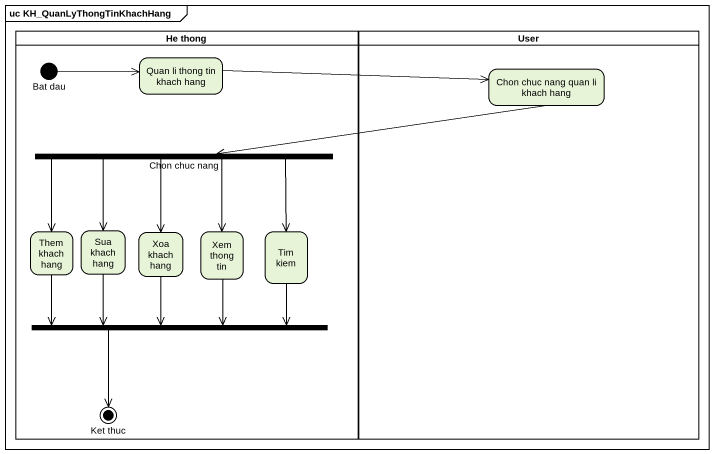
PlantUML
@startuml
mainframe uc KH_QuanLyThongTinKhachHang
hide empty description
state "He thong" as He_thong <<partition>> {
  state "Bat dau" as Bat_dau <<start>>
  state "Quan li thong tin khach hang" as Quan_li_thong_tin_khach_hang
  state "Chon chuc nang" as Chon_chuc_nang <<fork>>
  state "Them khach hang" as Them_khach_hang
  state "Sua khach hang" as Sua_khach_hang
  state "Xoa khach hang" as Xoa_khach_hang
  state "Xem thong tin" as Xem_thong_tin
  state "Tim kiem" as Tim_kiem
  state fork1 <<join>>
  state "Ket thuc" as Ket_thuc <<end>>
}
state User <<partition>> {
  state "Chon chuc nang quan li khach hang" as Chon_chuc_nang_quan_li
}
Bat_dau -right-> Quan_li_thong_tin_khach_hang
Quan_li_thong_tin_khach_hang -right-> Chon_chuc_nang_quan_li
Chon_chuc_nang_quan_li -left-> Chon_chuc_nang
Chon_chuc_nang --> Them_khach_hang
Chon_chuc_nang --> Sua_khach_hang
Chon_chuc_nang --> Xoa_khach_hang
Chon_chuc_nang --> Xem_thong_tin
Chon_chuc_nang --> Tim_kiem
Them_khach_hang -right-> fork1
Sua_khach_hang --> fork1
Xoa_khach_hang --> fork1
Xem_thong_tin --> fork1
Tim_kiem --> fork1
fork1 --> Ket_thuc
@enduml
